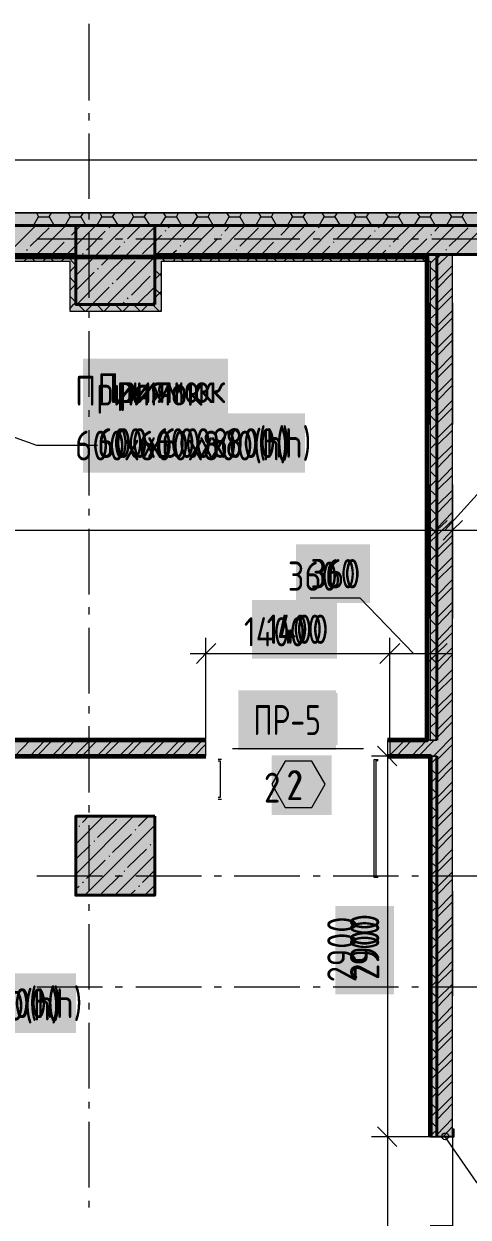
# Model space of a CAD drawing. Header units: millimetres. Extents: x -164500 to 426394, y -23753 to 102118.
# Drawn here: x -130789 to -127402, y 20125 to 29222 of the extents above; entities that cross this region are included whole.
import ezdxf

# ---------------------------------------------------------------- set-up
doc = ezdxf.new("R2010")
doc.units = ezdxf.units.MM
doc.layers.add('192 подвал стенки 0.2м гидроиз', color=6, linetype='Continuous', lineweight=60)
doc.layers.add('PDF _Геометрия', color=7, linetype='Continuous', true_color=0x1f1f1f)
doc.layers.add('PDF _Сплошная заливка', color=7, linetype='Continuous', true_color=0xffffff)
doc.layers.add('PDF _Текст', color=7, linetype='Continuous')
doc.styles.get("Standard").update_dxf_attribs({"font": 'ГОСТ тип А.ttf'})
doc.styles.add('СПДС', font='ГОСТ тип А.ttf', dxfattribs={"width": 0.9})
doc.linetypes.add('зигзаг', pattern='A,0.00254,-5.08,[131,ltypeshp.shx,S=5.08,R=0,X=-5.08,Y=0],-10.16,[131,ltypeshp.shx,S=5.08,R=180,X=5.08,Y=0],-5.08', length=20.32254)

msp = doc.modelspace()

# ---------------------------------------------------------------- hatches: boundary and pattern name
at = {"layer": 'PDF _Сплошная заливка', "linetype": 'зигзаг', "transparency": 33554559}
h = msp.add_hatch(color=256, dxfattribs=at)
h.paths.add_polyline_path([(-127520.516, 19245.897), (-127639.134, 19245.897), (-127639.134, 15776.332), (-127520.516, 15776.332)])
h.paths.add_polyline_path([(-127639.134, 20745.563), (-127520.516, 20745.563), (-127520.516, 27464.403), (-127639.134, 27464.403)])
h.paths.add_polyline_path([(-127639.134, 19927.948), (-127520.516, 19927.948), (-127520.516, 20059.275), (-127639.134, 20059.275)])
h = msp.add_hatch(color=256, dxfattribs=at)
h.paths.add_polyline_path([(-129401.453, 23638.985), (-129401.453, 23761.839), (-139145.042, 23761.839), (-139145.042, 23638.985)])
h.paths.add_polyline_path([(-127999.223, 23761.839), (-127999.223, 23638.985), (-127639.134, 23638.985), (-127639.134, 23761.839)])
h = msp.add_hatch(color=256, dxfattribs=at)
h.paths.add_polyline_path([(-127639.134, 19245.897), (-127689.97, 19245.897), (-127689.97, 15822.932), (-127639.134, 15822.932)])
h.paths.add_polyline_path([(-127647.607, 20796.399), (-127639.134, 20796.399), (-127639.134, 23638.985), (-127689.97, 23638.985), (-127689.97, 20737.09), (-127647.607, 20737.09)])
h.paths.add_polyline_path([(-127689.97, 19927.948), (-127639.134, 19927.948), (-127639.134, 20059.275), (-127689.97, 20059.275)])

# ---------------------------------------------------------------- linework, layer by layer
at = {"layer": '192 подвал стенки 0.2м гидроиз'}
for points in [[(-129401.453, 23761.839), (-138944.2, 23761.839), (-138944.2, 27445.724), (-127715.388, 27445.724), (-127715.388, 23761.839), (-128016.168, 23761.839)], [(-129731.887, 19046.789), (-139102.679, 19046.789), (-139102.679, 23638.985), (-129401.453, 23638.985)], [(-128016.168, 23638.985), (-127689.97, 23638.985), (-127689.97, 20737.09)]]:
    msp.add_lwpolyline(points, dxfattribs=at)
at = {"layer": 'PDF _Геометрия', "color": 7, "lineweight": 9}
for points in [[(-130291.085, 28637.87), (-130291.085, 29222.486)], [(-130291.085, 28485.362), (-130291.085, 28540.434)], [(-130291.085, 27888.038), (-130291.085, 28387.926)], [(-117700.672, 24299.855), (-117700.672, 24702.307), (-122085.288, 24702.307), (-122085.288, 28184.582), (-156827.54, 28184.582), (-156827.54, -37.938), (-117700.672, -37.938), (-117700.672, 360.278)], [(-156378.487, 27782.129), (-142445.154, 27782.129), (-156378.487, 27782.129), (-156378.487, 27684.693), (-142445.154, 27684.693), (-122585.176, 27684.693), (-122585.176, 24202.419), (-114027.763, 24202.419), (-114027.763, 24299.855), (-114027.763, 27684.693), (-71189.858, 27684.693), (-71189.858, 24261.728)], [(-130291.085, 27731.293), (-130291.085, 27786.365)], [(-130689.301, 27583.021), (-130189.413, 27583.021)], [(-130291.085, 27133.968), (-130291.085, 27633.857)], [(-130091.977, 27583.021), (-130036.904, 27583.021)], [(-129935.232, 27583.021), (-129435.343, 27583.021)], [(-129337.908, 27583.021), (-129282.835, 27583.021)], [(-129185.399, 27583.021), (-128685.511, 27583.021)], [(-128583.838, 27583.021), (-128528.766, 27583.021)], [(-128431.33, 27583.021), (-127931.442, 27583.021)], [(-127829.769, 27583.021), (-127778.933, 27583.021)], [(-127677.261, 27583.021), (-127177.372, 27583.021)], [(-139145.042, 23761.839), (-139098.443, 23761.839), (-139098.443, 27413.567), (-138145.265, 27413.567), (-138145.265, 26884.024), (-138145.265, 26833.188), (-137497.105, 26833.188), (-137446.269, 26833.188), (-137446.269, 27413.567), (-134345.265, 27413.567), (-134345.265, 27083.132), (-134345.265, 27032.296), (-133692.869, 27032.296), (-133642.032, 27032.296), (-133642.032, 27413.567), (-130439.357, 27413.567), (-130439.357, 27083.132), (-130439.357, 27032.296), (-129791.196, 27032.296), (-129740.36, 27032.296), (-129740.36, 27413.567), (-127689.97, 27413.567), (-127689.97, 23761.839), (-127639.134, 23761.839)], [(-127639.134, 27464.403), (-127689.97, 27464.403), (-129740.36, 27464.403), (-129791.196, 27464.403), (-129791.196, 27083.132), (-130392.757, 27083.132), (-130392.757, 27464.403), (-130439.357, 27464.403), (-133642.032, 27464.403), (-133692.869, 27464.403), (-133692.869, 27083.132), (-134294.429, 27083.132)], [(-130291.085, 26981.46), (-130291.085, 27032.296)], [(-127689.97, 26168.082), (-127689.97, 27095.841)], [(-127520.516, 27095.841), (-127520.516, 26168.082)], [(-130291.085, 26379.899), (-130291.085, 26879.788)], [(-131417.952, 26269.754), (-130693.537, 26011.338), (-130227.54, 26011.338)], [(-130291.085, 26227.391), (-130291.085, 26278.227)], [(-130291.085, 25625.83), (-130291.085, 26125.719)], [(-127689.97, 24689.598), (-127689.97, 25710.557)], [(-126893.537, 25740.212), (-127236.681, 25740.212), (-127579.825, 25363.177)], [(-127520.516, 25710.557), (-127520.516, 24689.598)], [(-130291.085, 25473.322), (-130291.085, 25524.158)], [(-127639.134, 25469.086), (-127639.134, 25363.177), (-127639.134, 25240.323)], [(-127520.516, 25469.086), (-127520.516, 25363.177), (-127520.516, 25240.323)], [(-139386.514, 25363.177), (-139145.042, 25363.177), (-127639.134, 25363.177), (-127520.516, 25363.177), (-122686.848, 25363.177)], [(-130291.085, 24871.761), (-130291.085, 25371.65)], [(-128605.02, 24846.343), (-128227.986, 24846.343), (-127817.06, 24422.709)], [(-130291.085, 24719.253), (-130291.085, 24774.325)], [(-130291.085, 24117.692), (-130291.085, 24617.581)], [(-129401.453, 23766.076), (-129401.453, 24422.709), (-129401.453, 24541.326)], [(-127999.223, 23766.076), (-127999.223, 24422.709), (-127999.223, 24541.326)], [(-127639.134, 24528.617), (-127639.134, 24422.709), (-127639.134, 24304.091)], [(-129520.07, 24422.709), (-127999.223, 24422.709), (-127520.516, 24422.709)], [(-130291.085, 23965.184), (-130291.085, 24020.256)], [(-130291.085, 23363.623), (-130291.085, 23867.748)], [(-128016.168, 23761.839), (-128016.168, 20737.09), (-128016.168, 15653.478)], [(-129198.108, 23698.294), (-128198.331, 23698.294)], [(-127685.734, 23638.985), (-128016.168, 23638.985), (-128139.022, 23638.985)], [(-127639.134, 23638.985), (-127689.97, 23638.985), (-127689.97, 20737.09), (-127639.134, 20737.09), (-127520.516, 20737.09), (-127520.516, 20059.275), (-127639.134, 20059.275), (-127689.97, 20059.275)], [(-130291.085, 23211.115), (-130291.085, 23266.187)], [(-130291.085, 22613.79), (-130291.085, 23113.679)], [(-130689.301, 22728.171), (-130189.413, 22728.171)], [(-130091.977, 22728.171), (-130036.904, 22728.171)], [(-129935.232, 22728.171), (-129435.343, 22728.171)], [(-129337.908, 22728.171), (-129282.835, 22728.171)], [(-129185.399, 22728.171), (-128685.511, 22728.171)], [(-128583.838, 22728.171), (-128528.766, 22728.171)], [(-128431.33, 22728.171), (-127931.442, 22728.171)], [(-127829.769, 22728.171), (-127778.933, 22728.171)], [(-127677.261, 22728.171), (-127177.372, 22728.171)], [(-127689.97, 21808.885), (-127689.97, 22609.554)], [(-127520.516, 22609.554), (-127520.516, 21808.885)], [(-130291.085, 22461.282), (-130291.085, 22512.118)], [(-130291.085, 21859.721), (-130291.085, 22359.61)], [(-130689.301, 21880.903), (-130189.413, 21880.903)], [(-130091.977, 21880.903), (-130036.904, 21880.903)], [(-129935.232, 21880.903), (-129435.343, 21880.903)], [(-129337.908, 21880.903), (-129282.835, 21880.903)], [(-129185.399, 21880.903), (-128685.511, 21880.903)], [(-128583.838, 21880.903), (-128528.766, 21880.903)], [(-128431.33, 21880.903), (-127931.442, 21880.903)], [(-127829.769, 21880.903), (-127778.933, 21880.903)], [(-127677.261, 21880.903), (-127177.372, 21880.903)], [(-130291.085, 21707.213), (-130291.085, 21758.049)], [(-130291.085, 21105.652), (-130291.085, 21605.54)], [(-130291.085, 20953.144), (-130291.085, 21003.98)], [(-130291.085, 20351.583), (-130291.085, 20851.471)], [(-127647.607, 20737.09), (-128016.168, 20737.09), (-128139.022, 20737.09)], [(-127689.97, 20737.09), (-127639.134, 20737.09)], [(-127579.825, 20737.09), (-127338.353, 20389.71), (-127118.064, 20389.71)], [(-130291.085, 20199.074), (-130291.085, 20249.911)]]:
    msp.add_lwpolyline(points, dxfattribs=at)
for points in [[(-122483.504, 27684.693), (-122483.504, 24202.419), (-122483.504, 27684.693), (-122483.504, 27782.129), (-142445.154, 27782.129), (-122483.504, 27782.129)], [(-128795.656, 23600.858), (-128897.328, 23427.168), (-128795.656, 23249.242), (-128592.311, 23249.242), (-128490.639, 23427.168), (-128592.311, 23600.858)]]:
    msp.add_lwpolyline(points, close=True, dxfattribs=at)
at = {"layer": 'PDF _Геометрия', "color": 251, "lineweight": 9, "true_color": 0x4a4a4a}
for points in [[(-130714.719, 27684.693), (-130676.592, 27752.475)], [(-130693.537, 27782.129), (-130676.592, 27752.475), (-130596.102, 27752.475), (-130557.974, 27684.693)], [(-130596.102, 27752.475), (-130579.156, 27782.129)], [(-130473.248, 27684.693), (-130435.12, 27752.475)], [(-130452.066, 27782.129), (-130435.12, 27752.475), (-130354.63, 27752.475), (-130316.503, 27684.693)], [(-130354.63, 27752.475), (-130333.448, 27782.129)], [(-130231.776, 27684.693), (-130193.649, 27752.475)], [(-130210.594, 27782.129), (-130193.649, 27752.475), (-130113.158, 27752.475), (-130070.795, 27684.693)], [(-130113.158, 27752.475), (-130091.977, 27782.129)], [(-129990.304, 27684.693), (-129952.177, 27752.475)], [(-129969.123, 27782.129), (-129952.177, 27752.475), (-129871.687, 27752.475), (-129829.323, 27684.693)], [(-129871.687, 27752.475), (-129850.505, 27782.129)], [(-129748.833, 27684.693), (-129706.469, 27752.475)], [(-129727.651, 27782.129), (-129706.469, 27752.475), (-129625.979, 27752.475), (-129587.852, 27684.693)], [(-129625.979, 27752.475), (-129609.034, 27782.129)], [(-129507.361, 27684.693), (-129464.998, 27752.475)], [(-129486.18, 27782.129), (-129464.998, 27752.475), (-129384.507, 27752.475), (-129346.38, 27684.693)], [(-129384.507, 27752.475), (-129367.562, 27782.129)], [(-129261.653, 27684.693), (-129223.526, 27752.475)], [(-129244.708, 27782.129), (-129223.526, 27752.475), (-129143.036, 27752.475), (-129104.909, 27684.693)], [(-129143.036, 27752.475), (-129126.09, 27782.129)], [(-129020.182, 27684.693), (-128982.055, 27752.475)], [(-128999, 27782.129), (-128982.055, 27752.475), (-128901.564, 27752.475), (-128863.437, 27684.693)], [(-128901.564, 27752.475), (-128884.619, 27782.129)], [(-128778.71, 27684.693), (-128740.583, 27752.475)], [(-128757.529, 27782.129), (-128740.583, 27752.475), (-128660.093, 27752.475), (-128621.966, 27684.693)], [(-128660.093, 27752.475), (-128638.911, 27782.129)], [(-128537.239, 27684.693), (-128499.112, 27752.475)], [(-128516.057, 27782.129), (-128499.112, 27752.475), (-128418.621, 27752.475), (-128376.258, 27684.693)], [(-128418.621, 27752.475), (-128397.439, 27782.129)], [(-128295.767, 27684.693), (-128257.64, 27752.475)], [(-128274.585, 27782.129), (-128257.64, 27752.475), (-128172.913, 27752.475)], [(-128134.786, 27684.693), (-128177.149, 27752.475), (-128155.968, 27782.129)], [(-128054.296, 27684.693), (-128011.932, 27752.475)], [(-128033.114, 27782.129), (-128011.932, 27752.475), (-127931.442, 27752.475), (-127893.314, 27684.693)], [(-127931.442, 27752.475), (-127914.496, 27782.129)], [(-127812.824, 27684.693), (-127770.461, 27752.475)], [(-127791.642, 27782.129), (-127770.461, 27752.475), (-127689.97, 27752.475), (-127651.843, 27684.693)], [(-127689.97, 27752.475), (-127673.025, 27782.129)], [(-127567.116, 27684.693), (-127528.989, 27752.475)], [(-127545.934, 27782.129), (-127528.989, 27752.475), (-127448.498, 27752.475), (-127410.371, 27684.693)], [(-127448.498, 27752.475), (-127431.553, 27782.129)], [(-130799.446, 27680.457), (-130718.955, 27680.457)], [(-130553.738, 27680.457), (-130473.248, 27680.457)], [(-130312.267, 27680.457), (-130231.776, 27680.457)], [(-130070.795, 27680.457), (-129990.304, 27680.457)], [(-129829.323, 27680.457), (-129748.833, 27680.457)], [(-129587.852, 27680.457), (-129507.361, 27680.457)], [(-129346.38, 27680.457), (-129265.89, 27680.457)], [(-129104.909, 27680.457), (-129024.418, 27680.457)], [(-128859.201, 27680.457), (-128778.71, 27680.457)], [(-128617.729, 27680.457), (-128537.239, 27680.457)], [(-128376.258, 27680.457), (-128295.767, 27680.457)], [(-128134.786, 27680.457), (-128054.296, 27680.457)], [(-127893.314, 27680.457), (-127812.824, 27680.457)], [(-127651.843, 27680.457), (-127571.352, 27680.457)], [(-127410.371, 27680.457), (-127325.644, 27680.457)], [(-130786.737, 27413.567), (-130735.901, 27464.403)], [(-130706.246, 27413.567), (-130757.083, 27464.403)], [(-130642.701, 27413.567), (-130591.865, 27464.403)], [(-130562.211, 27413.567), (-130613.047, 27464.403)], [(-130502.902, 27413.567), (-130452.066, 27464.403)], [(-130392.757, 27379.676), (-130439.357, 27430.513), (-130473.248, 27464.403)], [(-130439.357, 27333.077), (-130392.757, 27383.913)], [(-129791.196, 27417.804), (-129744.597, 27464.403)], [(-129714.942, 27413.567), (-129740.36, 27438.985), (-129765.778, 27464.403)], [(-129651.397, 27413.567), (-129604.797, 27464.403)], [(-129570.906, 27413.567), (-129621.743, 27464.403)], [(-129511.598, 27413.567), (-129460.762, 27464.403)], [(-129431.107, 27413.567), (-129481.943, 27464.403)], [(-129371.798, 27413.567), (-129320.962, 27464.403)], [(-129291.308, 27413.567), (-129337.908, 27464.403)], [(-129227.763, 27413.567), (-129176.926, 27464.403)], [(-129147.272, 27413.567), (-129198.108, 27464.403)], [(-129087.963, 27413.567), (-129037.127, 27464.403)], [(-129007.473, 27413.567), (-129058.309, 27464.403)], [(-128943.928, 27413.567), (-128897.328, 27464.403)], [(-128863.437, 27413.567), (-128914.273, 27464.403)], [(-128804.128, 27413.567), (-128753.292, 27464.403)], [(-128723.638, 27413.567), (-128774.474, 27464.403)], [(-128664.329, 27413.567), (-128613.493, 27464.403)], [(-128583.838, 27413.567), (-128630.438, 27464.403)], [(-128520.293, 27413.567), (-128469.457, 27464.403)], [(-128439.803, 27413.567), (-128490.639, 27464.403)], [(-128380.494, 27413.567), (-128329.658, 27464.403)], [(-128300.003, 27413.567), (-128350.84, 27464.403)], [(-128236.458, 27413.567), (-128189.858, 27464.403)], [(-128155.968, 27413.567), (-128206.804, 27464.403)], [(-128096.659, 27413.567), (-128045.823, 27464.403)], [(-128016.168, 27413.567), (-128067.005, 27464.403)], [(-127956.86, 27413.567), (-127906.023, 27464.403)], [(-127876.369, 27413.567), (-127922.969, 27464.403)], [(-127812.824, 27413.567), (-127761.988, 27464.403)], [(-127732.333, 27413.567), (-127783.17, 27464.403)], [(-127689.97, 27396.622), (-127639.134, 27447.458)], [(-127639.134, 27460.167), (-127643.37, 27464.403)], [(-129740.36, 27299.186), (-129791.196, 27345.786)], [(-129791.196, 27273.768), (-129740.36, 27324.604)], [(-127639.134, 27320.368), (-127689.97, 27366.967)], [(-127689.97, 27252.586), (-127639.134, 27303.422)], [(-130439.357, 27189.041), (-130392.757, 27239.877), (-130439.357, 27290.713)], [(-129740.36, 27155.15), (-129791.196, 27205.986)], [(-127639.134, 27176.332), (-127689.97, 27227.168)], [(-130439.357, 27049.242), (-130409.702, 27083.132), (-130392.757, 27100.078), (-130439.357, 27146.678)], [(-129791.196, 27133.968), (-129740.36, 27184.805)], [(-127689.97, 27112.787), (-127639.134, 27163.623)], [(-130324.976, 27032.296), (-130375.812, 27083.132)], [(-130316.503, 27032.296), (-130265.667, 27083.132)], [(-130185.176, 27032.296), (-130231.776, 27083.132)], [(-130176.704, 27032.296), (-130125.867, 27083.132)], [(-130041.141, 27032.296), (-130091.977, 27083.132)], [(-130032.668, 27032.296), (-129981.832, 27083.132)], [(-129901.341, 27032.296), (-129952.177, 27083.132)], [(-129892.869, 27032.296), (-129842.032, 27083.132)], [(-129757.306, 27032.296), (-129791.196, 27066.187), (-129808.142, 27083.132)], [(-129748.833, 27032.296), (-129740.36, 27040.769)], [(-127639.134, 27036.533), (-127689.97, 27087.369)], [(-127689.97, 26972.987), (-127639.134, 27019.587)], [(-127639.134, 26892.497), (-127689.97, 26943.333)], [(-127689.97, 26828.952), (-127639.134, 26879.788)], [(-127639.134, 26752.698), (-127689.97, 26803.534)], [(-127689.97, 26689.152), (-127639.134, 26739.989)], [(-127639.134, 26612.898), (-127689.97, 26659.498)], [(-127689.97, 26545.117), (-127639.134, 26595.953)], [(-127639.134, 26468.863), (-127689.97, 26519.699)], [(-127689.97, 26405.317), (-127639.134, 26456.154)], [(-127639.134, 26329.063), (-127689.97, 26379.899)], [(-127689.97, 26265.518), (-127639.134, 26312.118)], [(-127639.134, 26185.028), (-127689.97, 26235.864)], [(-127689.97, 26121.482), (-127639.134, 26172.319)], [(-127639.134, 26045.228), (-127689.97, 26096.064)], [(-127689.97, 25981.683), (-127639.134, 26032.519)], [(-127639.134, 25901.193), (-127689.97, 25952.029)], [(-127689.97, 25837.647), (-127639.134, 25888.484)], [(-127639.134, 25761.393), (-127689.97, 25812.229)], [(-127689.97, 25697.848), (-127639.134, 25748.684)], [(-127639.134, 25621.594), (-127689.97, 25668.194)], [(-127689.97, 25553.812), (-127639.134, 25604.649)], [(-127639.134, 25477.558), (-127689.97, 25528.394)], [(-127689.97, 25414.013), (-127639.134, 25464.849)], [(-127639.134, 25337.759), (-127689.97, 25388.595)], [(-127689.97, 25274.214), (-127639.134, 25320.814)], [(-127639.134, 25193.723), (-127689.97, 25244.559)], [(-127689.97, 25130.178), (-127639.134, 25181.014)], [(-127639.134, 25053.924), (-127689.97, 25104.76)], [(-127689.97, 24990.379), (-127639.134, 25041.215)], [(-127639.134, 24914.125), (-127689.97, 24960.724)], [(-127689.97, 24846.343), (-127639.134, 24897.179)], [(-127639.134, 24770.089), (-127689.97, 24820.925)], [(-127689.97, 24706.544), (-127639.134, 24757.38)], [(-127639.134, 24630.29), (-127689.97, 24681.126)], [(-127689.97, 24566.744), (-127639.134, 24613.344)], [(-127639.134, 24486.254), (-127689.97, 24537.09)], [(-127689.97, 24422.709), (-127639.134, 24473.545)], [(-127639.134, 24346.455), (-127689.97, 24397.291)], [(-127689.97, 24282.909), (-127639.134, 24333.746)], [(-127639.134, 24206.655), (-127689.97, 24253.255)], [(-127689.97, 24138.874), (-127639.134, 24189.71)], [(-127639.134, 24062.62), (-127689.97, 24113.456)], [(-127689.97, 23999.074), (-127639.134, 24049.911)], [(-127639.134, 23922.82), (-127689.97, 23973.656)], [(-127689.97, 23859.275), (-127639.134, 23905.875)], [(-127639.134, 23778.785), (-127689.97, 23829.621)], [(-127643.37, 23761.839), (-127639.134, 23766.076)], [(-127689.97, 23575.44), (-127639.134, 23626.276)], [(-127639.134, 23638.985), (-127639.134, 23638.985)], [(-127639.134, 23499.186), (-127689.97, 23545.786)], [(-127689.97, 23431.404), (-127639.134, 23482.241)], [(-127639.134, 23355.15), (-127689.97, 23405.986)], [(-127689.97, 23291.605), (-127639.134, 23342.441)], [(-127639.134, 23215.351), (-127689.97, 23266.187)], [(-127689.97, 23151.806), (-127639.134, 23198.406)], [(-127639.134, 23071.315), (-127689.97, 23122.151)], [(-127689.97, 23007.77), (-127639.134, 23058.606)], [(-127639.134, 22931.516), (-127689.97, 22982.352)], [(-127689.97, 22867.971), (-127639.134, 22918.807)], [(-127639.134, 22791.717), (-127689.97, 22838.316)], [(-127689.97, 22723.935), (-127639.134, 22774.771)], [(-127639.134, 22647.681), (-127689.97, 22698.517)], [(-127689.97, 22584.136), (-127639.134, 22634.972)], [(-127639.134, 22507.882), (-127689.97, 22558.718)], [(-127689.97, 22444.336), (-127639.134, 22490.936)], [(-127639.134, 22363.846), (-127689.97, 22414.682)], [(-127689.97, 22300.301), (-127639.134, 22351.137)], [(-127639.134, 22224.047), (-127689.97, 22274.883)], [(-127689.97, 22160.501), (-127639.134, 22211.338)], [(-127639.134, 22084.247), (-127689.97, 22130.847)], [(-127689.97, 22016.466), (-127639.134, 22067.302)], [(-127639.134, 21940.212), (-127689.97, 21991.048)], [(-127689.97, 21876.666), (-127639.134, 21927.503)], [(-127639.134, 21800.412), (-127689.97, 21851.248)], [(-127689.97, 21736.867), (-127639.134, 21783.467)], [(-127639.134, 21656.377), (-127689.97, 21707.213)], [(-127689.97, 21592.831), (-127639.134, 21643.667)], [(-127639.134, 21516.577), (-127689.97, 21567.413)], [(-127689.97, 21453.032), (-127639.134, 21503.868)], [(-127639.134, 21372.542), (-127689.97, 21423.378)], [(-127689.97, 21308.996), (-127639.134, 21359.832)], [(-127639.134, 21232.742), (-127689.97, 21283.578)], [(-127689.97, 21169.197), (-127639.134, 21220.033)], [(-127639.134, 21092.943), (-127689.97, 21139.543)], [(-127689.97, 21025.161), (-127639.134, 21075.997)], [(-127639.134, 20948.907), (-127689.97, 20999.743)], [(-127689.97, 20885.362), (-127639.134, 20936.198)], [(-127639.134, 20809.108), (-127689.97, 20859.944)], [(-127689.97, 20745.563), (-127647.607, 20783.69)]]:
    msp.add_lwpolyline(points, dxfattribs=at)
at = {"layer": 'PDF _Геометрия', "color": 7, "lineweight": 40}
for points in [[(-133692.869, 27464.403), (-130392.757, 27464.403), (-130392.757, 27684.693), (-133692.869, 27684.693)], [(-129791.196, 27083.132), (-129791.196, 27684.693), (-130392.757, 27684.693), (-130392.757, 27083.132)], [(-129791.196, 27464.403), (-126186.068, 27464.403), (-126186.068, 27684.693), (-129791.196, 27684.693)], [(-129791.196, 23181.46), (-130392.757, 23181.46), (-130392.757, 22579.899), (-129791.196, 22579.899)]]:
    msp.add_lwpolyline(points, close=True, dxfattribs=at)
at = {"layer": 'PDF _Геометрия', "lineweight": 9}
for points in [[(-130918.064, 27464.403), (-130697.774, 27684.693)], [(-130740.137, 27527.948), (-130596.102, 27667.748)], [(-130689.301, 27464.403), (-130469.011, 27684.693)], [(-130460.539, 27464.403), (-130392.757, 27532.185), (-130240.249, 27684.693)], [(-130426.648, 27612.675), (-130392.757, 27646.566), (-130354.63, 27684.693)], [(-130392.757, 27303.422), (-130011.486, 27684.693)], [(-130384.284, 27083.132), (-129791.196, 27676.22), (-129782.724, 27684.693)], [(-130138.576, 27667.748), (-130134.34, 27676.22)], [(-129998.777, 27583.021), (-129897.105, 27684.693)], [(-129778.487, 27464.403), (-129558.197, 27684.693)], [(-129685.288, 27667.748), (-129672.579, 27684.693)], [(-129570.906, 27557.603), (-129443.816, 27684.693)], [(-129549.725, 27464.403), (-129329.435, 27684.693)], [(-129320.962, 27464.403), (-129100.672, 27684.693)], [(-129257.417, 27642.33), (-129215.054, 27684.693)], [(-129143.036, 27527.948), (-128999, 27667.748)], [(-129092.2, 27464.403), (-128871.91, 27684.693)], [(-128863.437, 27464.403), (-128643.147, 27684.693)], [(-128829.546, 27612.675), (-128757.529, 27684.693)], [(-128634.675, 27464.403), (-128414.385, 27684.693)], [(-128541.475, 27667.748), (-128537.239, 27676.22)], [(-128405.912, 27464.403), (-128185.622, 27684.693)], [(-128401.676, 27583.021), (-128300.003, 27684.693)], [(-128177.149, 27464.403), (-127956.86, 27684.693)], [(-128083.95, 27667.748), (-128071.241, 27684.693)], [(-127973.805, 27557.603), (-127842.478, 27684.693)], [(-127948.387, 27464.403), (-127732.333, 27684.693)], [(-127723.861, 27464.403), (-127503.571, 27684.693)], [(-127656.079, 27642.33), (-127617.952, 27684.693)], [(-127545.934, 27527.948), (-127401.899, 27667.748)], [(-127495.098, 27464.403), (-127274.808, 27684.693)], [(-130452.066, 27583.021), (-130447.83, 27587.257)], [(-130312.267, 27498.294), (-130168.231, 27642.33)], [(-129884.396, 27468.64), (-129791.196, 27561.839), (-129740.36, 27612.675)], [(-129710.706, 27642.33), (-129706.469, 27646.566)], [(-129435.343, 27464.403), (-129312.489, 27583.021)], [(-129282.835, 27612.675), (-129278.599, 27616.912)], [(-128854.964, 27583.021), (-128850.728, 27587.257)], [(-128715.165, 27498.294), (-128571.129, 27642.33)], [(-128287.294, 27468.64), (-128143.259, 27612.675)], [(-128113.604, 27642.33), (-128109.368, 27646.566)], [(-127838.242, 27464.403), (-127715.388, 27583.021)], [(-127685.734, 27612.675), (-127681.497, 27616.912)], [(-130769.792, 27498.294), (-130761.319, 27502.53)], [(-130574.92, 27464.403), (-130481.72, 27557.603)], [(-130197.885, 27383.913), (-130053.85, 27527.948)], [(-130024.195, 27557.603), (-130019.959, 27561.839)], [(-129664.106, 27464.403), (-129625.979, 27498.294)], [(-129596.324, 27527.948), (-129592.088, 27532.185)], [(-129168.454, 27498.294), (-129164.217, 27502.53)], [(-128977.818, 27464.403), (-128884.619, 27557.603)], [(-128520.293, 27464.403), (-128456.748, 27527.948)], [(-128427.094, 27557.603), (-128422.857, 27561.839)], [(-128062.768, 27464.403), (-128028.877, 27498.294)], [(-127999.223, 27527.948), (-127994.987, 27532.185)], [(-127571.352, 27498.294), (-127567.116, 27502.53)], [(-130392.757, 27417.804), (-130367.339, 27443.222)], [(-130341.921, 27468.64), (-130333.448, 27472.876)], [(-130155.522, 27083.132), (-129791.196, 27447.458)], [(-130083.504, 27269.531), (-129939.468, 27413.567)], [(-129914.05, 27443.222), (-129905.578, 27447.458)], [(-129206.581, 27464.403), (-129198.108, 27468.64)], [(-128740.583, 27468.64), (-128736.347, 27472.876)], [(-127609.479, 27464.403), (-127601.007, 27468.64)], [(-130392.757, 27189.041), (-130252.958, 27328.84)], [(-130227.54, 27354.258), (-130219.067, 27358.495)], [(-129969.123, 27155.15), (-129825.087, 27299.186)], [(-129799.669, 27328.84), (-129791.196, 27333.077)], [(-130269.903, 27083.132), (-130138.576, 27214.459)], [(-130113.158, 27239.877), (-130108.922, 27248.35)], [(-129926.759, 27083.132), (-129791.196, 27218.695)], [(-129998.777, 27125.496), (-129994.541, 27133.968)], [(-130041.141, 27083.132), (-130024.195, 27100.078)], [(-129812.378, 27083.132), (-129791.196, 27108.55)], [(-130392.757, 22969.643), (-130180.94, 23181.46)], [(-130392.757, 22740.88), (-129952.177, 23181.46)], [(-130367.339, 23105.206), (-130363.103, 23109.442)], [(-130341.921, 23134.86), (-130295.321, 23181.46)], [(-130324.976, 22579.899), (-129791.196, 23113.679)], [(-130227.54, 23020.479), (-130083.504, 23160.278)], [(-129914.05, 23105.206), (-129837.796, 23181.46)], [(-130113.158, 22906.098), (-129969.123, 23045.897)], [(-129939.468, 23075.552), (-129935.232, 23079.788)], [(-130392.757, 22855.262), (-130282.612, 22961.17)], [(-130252.958, 22990.825), (-130248.721, 22995.061)], [(-129998.777, 22791.717), (-129854.741, 22931.516)], [(-129825.087, 22961.17), (-129820.851, 22965.407)], [(-129799.669, 22990.825), (-129791.196, 22999.297)], [(-130312.267, 22706.99), (-130168.231, 22846.789)], [(-130138.576, 22876.443), (-130134.34, 22880.68)], [(-130096.213, 22579.899), (-129791.196, 22884.916)], [(-130024.195, 22762.062), (-130019.959, 22766.298)], [(-129884.396, 22677.335), (-129791.196, 22770.535)], [(-130341.921, 22677.335), (-130333.448, 22681.572)], [(-130197.885, 22592.608), (-130053.85, 22732.408)], [(-129914.05, 22647.681), (-129905.578, 22651.917)], [(-129867.45, 22579.899), (-129791.196, 22656.154)], [(-130392.757, 22626.499), (-130367.339, 22647.681)], [(-129981.832, 22579.899), (-129939.468, 22618.026)]]:
    msp.add_lwpolyline(points, dxfattribs=at)
at = {"layer": 'PDF _Геометрия', "color": 16, "lineweight": 9, "true_color": 0x800000}
msp.add_lwpolyline([(-139145.042, 23638.985), (-129401.453, 23638.985), (-129401.453, 23761.839), (-139145.042, 23761.839), (-139145.042, 27464.403), (-139267.896, 27464.403), (-139267.896, 18906.99), (-139145.042, 18906.99), (-138094.429, 18906.99), (-138094.429, 19025.607), (-139145.042, 19025.607), (-139145.042, 19076.443)], close=True, dxfattribs=at)
for points in [[(-127520.516, 20741.326), (-127520.516, 27464.403), (-127639.134, 27464.403), (-127639.134, 23761.839), (-127999.223, 23761.839), (-127999.223, 23638.985), (-127639.134, 23638.985), (-127639.134, 20741.326)], [(-127639.134, 20737.09), (-127520.516, 20737.09)]]:
    msp.add_lwpolyline(points, dxfattribs=at)
at = {"layer": 'PDF _Геометрия', "color": 15, "lineweight": 9, "true_color": 0xa54a4a}
for points in [[(-127639.134, 27430.513), (-127609.479, 27464.403)], [(-127639.134, 27375.44), (-127550.171, 27464.403)], [(-127639.134, 27261.059), (-127520.516, 27379.676)], [(-127639.134, 27201.75), (-127520.516, 27324.604)], [(-127639.134, 27091.605), (-127520.516, 27210.223)], [(-127639.134, 27032.296), (-127520.516, 27150.914)], [(-127639.134, 26917.915), (-127520.516, 27036.533)], [(-127639.134, 26862.843), (-127520.516, 26981.46)], [(-127639.134, 26748.461), (-127520.516, 26867.079)], [(-127639.134, 26689.152), (-127520.516, 26812.006)], [(-127639.134, 26574.771), (-127520.516, 26697.625)], [(-127639.134, 26519.699), (-127520.516, 26638.316)], [(-127639.134, 26405.317), (-127520.516, 26523.935)], [(-127639.134, 26346.009), (-127520.516, 26468.863)], [(-127639.134, 26231.627), (-127520.516, 26354.481)], [(-127639.134, 26176.555), (-127520.516, 26295.173)], [(-127639.134, 26062.174), (-127520.516, 26180.791)], [(-127639.134, 26007.101), (-127520.516, 26125.719)], [(-127639.134, 25892.72), (-127520.516, 26011.338)], [(-127639.134, 25833.411), (-127520.516, 25956.265)], [(-127639.134, 25719.03), (-127520.516, 25841.884)], [(-127639.134, 25663.957), (-127520.516, 25782.575)], [(-127639.134, 25549.576), (-127520.516, 25668.194)], [(-127639.134, 25490.267), (-127520.516, 25613.121)], [(-127639.134, 25375.886), (-127520.516, 25498.74)], [(-127639.134, 25320.814), (-127520.516, 25439.431)], [(-127639.134, 25206.432), (-127520.516, 25325.05)], [(-127639.134, 25151.36), (-127520.516, 25269.977)], [(-127639.134, 25036.979), (-127520.516, 25155.596)], [(-127639.134, 24977.67), (-127520.516, 25096.287)], [(-127639.134, 24863.288), (-127520.516, 24986.142)], [(-127639.134, 24808.216), (-127520.516, 24926.834)], [(-127639.134, 24693.835), (-127520.516, 24812.452)], [(-127639.134, 24634.526), (-127520.516, 24757.38)], [(-127639.134, 24520.145), (-127520.516, 24642.999)], [(-127639.134, 24465.072), (-127520.516, 24583.69)], [(-127639.134, 24350.691), (-127520.516, 24469.309)], [(-127639.134, 24291.382), (-127520.516, 24414.236)], [(-127639.134, 24181.237), (-127520.516, 24299.855)], [(-127639.134, 24121.928), (-127520.516, 24240.546)], [(-127639.134, 24007.547), (-127520.516, 24126.165)], [(-127639.134, 23952.475), (-127520.516, 24071.092)], [(-127639.134, 23838.093), (-127520.516, 23956.711)], [(-127639.134, 23778.785), (-127520.516, 23901.639)], [(-130858.755, 23638.985), (-130740.137, 23761.839)], [(-130744.374, 23638.985), (-130625.756, 23761.839)], [(-130689.301, 23638.985), (-130570.683, 23761.839)], [(-130574.92, 23638.985), (-130456.302, 23761.839)], [(-130515.611, 23638.985), (-130396.993, 23761.839)], [(-130405.466, 23638.985), (-130282.612, 23761.839)], [(-130346.157, 23638.985), (-130227.54, 23761.839)], [(-130231.776, 23638.985), (-130113.158, 23761.839)], [(-130176.704, 23638.985), (-130053.85, 23761.839)], [(-130062.322, 23638.985), (-129939.468, 23761.839)], [(-130003.013, 23638.985), (-129884.396, 23761.839)], [(-129888.632, 23638.985), (-129770.015, 23761.839)], [(-129833.56, 23638.985), (-129710.706, 23761.839)], [(-129719.178, 23638.985), (-129600.561, 23761.839)], [(-129659.87, 23638.985), (-129541.252, 23761.839)], [(-129545.488, 23638.985), (-129426.871, 23761.839)], [(-127999.223, 23647.458), (-127884.842, 23761.839)], [(-127948.387, 23638.985), (-127829.769, 23761.839)], [(-127834.006, 23638.985), (-127715.388, 23761.839)], [(-127778.933, 23638.985), (-127660.316, 23761.839)], [(-127664.552, 23638.985), (-127639.134, 23664.403), (-127520.516, 23787.257)], [(-129490.416, 23638.985), (-129401.453, 23732.185)], [(-127639.134, 23609.331), (-127520.516, 23727.948)], [(-127639.134, 23494.95), (-127520.516, 23613.567)], [(-127639.134, 23435.641), (-127520.516, 23558.495)], [(-127639.134, 23321.259), (-127520.516, 23444.113)], [(-127639.134, 23266.187), (-127520.516, 23384.805)], [(-127639.134, 23151.806), (-127520.516, 23270.423)], [(-127639.134, 23096.733), (-127520.516, 23215.351)], [(-127639.134, 22982.352), (-127520.516, 23100.97)], [(-127639.134, 22923.043), (-127520.516, 23045.897)], [(-127639.134, 22808.662), (-127520.516, 22931.516)], [(-127639.134, 22753.589), (-127520.516, 22872.207)], [(-127639.134, 22639.208), (-127520.516, 22757.826)], [(-127639.134, 22579.899), (-127520.516, 22702.753)], [(-127639.134, 22465.518), (-127520.516, 22588.372)], [(-127639.134, 22410.446), (-127520.516, 22529.063)], [(-127639.134, 22296.064), (-127520.516, 22414.682)], [(-127639.134, 22240.992), (-127520.516, 22359.61)], [(-127639.134, 22126.611), (-127520.516, 22245.228)], [(-127639.134, 22067.302), (-127520.516, 22185.919)], [(-127639.134, 21952.921), (-127520.516, 22075.775)], [(-127639.134, 21897.848), (-127520.516, 22016.466)], [(-127639.134, 21783.467), (-127520.516, 21902.084)], [(-127639.134, 21724.158), (-127520.516, 21847.012)], [(-127639.134, 21609.777), (-127520.516, 21732.631)], [(-127639.134, 21554.704), (-127520.516, 21673.322)], [(-127639.134, 21440.323), (-127520.516, 21558.941)], [(-127639.134, 21385.251), (-127520.516, 21503.868)], [(-127639.134, 21270.869), (-127520.516, 21389.487)], [(-127639.134, 21211.56), (-127520.516, 21330.178)], [(-127639.134, 21097.179), (-127520.516, 21215.797)], [(-127639.134, 21042.107), (-127520.516, 21160.724)], [(-127639.134, 20927.725), (-127520.516, 21046.343)], [(-127639.134, 20868.417), (-127520.516, 20991.271)], [(-127639.134, 20754.035), (-127520.516, 20876.889)], [(-127592.534, 20741.326), (-127520.516, 20817.581)]]:
    msp.add_lwpolyline(points, dxfattribs=at)
at = {"layer": 'PDF _Геометрия', "color": 7, "lineweight": 40}
for points in [[(-127639.134, 23761.839), (-127639.134, 27464.403)], [(-127639.134, 20741.326), (-127639.134, 23638.985)]]:
    msp.add_lwpolyline(points, dxfattribs=at)
at = {"layer": 'PDF _Геометрия', "color": 7, "lineweight": 18}
for points in [[(-127562.88, 25435.195), (-127639.134, 25363.177), (-127715.388, 25286.923)], [(-127444.262, 25435.195), (-127520.516, 25363.177), (-127592.534, 25286.923)], [(-129325.199, 24498.963), (-129401.453, 24422.709), (-129473.471, 24346.455)], [(-127922.969, 24498.963), (-127999.223, 24422.709), (-128075.477, 24346.455)], [(-127562.88, 24498.963), (-127639.134, 24422.709), (-127715.388, 24346.455)], [(-127944.151, 23566.967), (-128016.168, 23638.985), (-128092.423, 23715.239)], [(-127944.151, 20665.072), (-128016.168, 20737.09), (-128092.423, 20813.344)]]:
    msp.add_lwpolyline(points, dxfattribs=at)
at = {"layer": 'PDF _Геометрия', "color": 7, "lineweight": 9, "true_color": 0xffffff}
for points in [[(-129282.835, 23613.567), (-129308.253, 23613.567)], [(-129308.253, 23605.094), (-129291.308, 23605.094), (-129291.308, 23325.496), (-129308.253, 23325.496)], [(-128088.186, 22715.462), (-128117.841, 22715.462), (-128117.841, 23613.567), (-128088.186, 23613.567)], [(-128088.186, 23605.094), (-128105.132, 23605.094), (-128105.132, 22723.935), (-128088.186, 22723.935)], [(-129308.253, 23312.787), (-129282.835, 23312.787)]]:
    msp.add_lwpolyline(points, dxfattribs=at)
at = {"layer": 'PDF _Геометрия', "color": 7, "lineweight": 20}
msp.add_lwpolyline([(-127639.134, 20741.326), (-127639.134, 20796.399), (-127647.607, 20796.399), (-127647.607, 20737.09), (-127507.807, 20737.09), (-127507.807, 20796.399), (-127516.28, 20796.399), (-127516.28, 20741.326)], close=True, dxfattribs=at)
at = {"layer": 'PDF _Геометрия', "color": 7, "linetype": 'зигзаг', "lineweight": 9}
for points in [[(-127601.007, 20741.326), (-127601.007, 20758.272), (-127592.534, 20766.744), (-127575.589, 20766.744)], [(-127601.007, 20741.326), (-127601.007, 20758.272), (-127592.534, 20766.744), (-127575.589, 20766.744)], [(-127575.589, 20766.744), (-127562.88, 20766.744), (-127550.171, 20758.272), (-127550.171, 20741.326)], [(-127575.589, 20766.744), (-127562.88, 20766.744), (-127550.171, 20758.272), (-127550.171, 20741.326)], [(-127575.589, 20715.908), (-127592.534, 20715.908), (-127601.007, 20728.617), (-127601.007, 20741.326)], [(-127575.589, 20715.908), (-127592.534, 20715.908), (-127601.007, 20728.617), (-127601.007, 20741.326)], [(-127550.171, 20741.326), (-127550.171, 20728.617), (-127562.88, 20715.908), (-127575.589, 20715.908)], [(-127550.171, 20741.326), (-127550.171, 20728.617), (-127562.88, 20715.908), (-127575.589, 20715.908)]]:
    msp.add_open_spline(points, degree=3, dxfattribs=at)
at = {"layer": 'PDF _Сплошная заливка', "linetype": 'зигзаг', "lineweight": 5, "transparency": 33554559}
for points in [[(-142445.154, 27782.129), (-142445.154, 27684.693), (-122483.504, 27782.129), (-122483.504, 27684.693)], [(-133692.869, 27684.693), (-133692.869, 27464.403), (-130392.757, 27684.693), (-130392.757, 27464.403)], [(-130392.757, 27684.693), (-130392.757, 27083.132), (-129791.196, 27684.693), (-129791.196, 27083.132)], [(-129791.196, 27684.693), (-129791.196, 27464.403), (-126186.068, 27684.693), (-126186.068, 27464.403)], [(-133642.032, 27464.403), (-133642.032, 27413.567), (-130439.357, 27464.403), (-130439.357, 27413.567)], [(-130439.357, 27464.403), (-130439.357, 27083.132), (-130392.757, 27464.403), (-130392.757, 27083.132)], [(-129791.196, 27464.403), (-129791.196, 27032.296), (-129740.36, 27464.403), (-129740.36, 27032.296)], [(-129740.36, 27464.403), (-129740.36, 27413.567), (-127689.97, 27464.403), (-127689.97, 27413.567)], [(-127689.97, 27464.403), (-127689.97, 23761.839), (-127639.134, 27464.403), (-127639.134, 23761.839)], [(-130439.357, 27083.132), (-130439.357, 27032.296), (-129791.196, 27083.132), (-129791.196, 27032.296)], [(-130392.757, 23181.46), (-130392.757, 22579.899), (-129791.196, 23181.46), (-129791.196, 22579.899)]]:
    msp.add_solid(points, dxfattribs=at)
at = {"layer": 'PDF _Сплошная заливка', "linetype": 'зигзаг', "lineweight": 9, "transparency": 33554559}
for points in [[(-129041.364, 24121.928), (-129041.364, 23723.712), (-128681.274, 24121.928), (-128681.274, 23723.712)], [(-128693.983, 24121.928), (-128693.983, 23723.712), (-128549.948, 24121.928), (-128549.948, 23723.712)], [(-128549.948, 24121.928), (-128549.948, 23723.712), (-128397.439, 24121.928), (-128397.439, 23723.712)]]:
    msp.add_solid(points, dxfattribs=at)

# ---------------------------------------------------------------- texts
at = {"linetype": 'зигзаг', "attachment_point": 4, "style": 'СПДС', "bg_fill": 1, "box_fill_scale": 1.5, "bg_fill_color": 7, "bg_fill_true_color": 16777215, "bg_fill_transparency": 0}
for s, insert, char_height in [('Приямок', (-130225.583, 26413.643), 226.8403), ('600х600х800(h)', (-130225.583, 26015.411), 226.84032), ('360', (-128602.999, 25030.753), 222.8704), ('1400', (-128937.683, 24607.103), 222.8704), ('ПР-5', (-129039.36, 23914.617), 227.9894), ('2', (-128785.166, 23418.945), 227.989), ('600х600х800(h)', (-131971.026, 21745.005), 226.84032)]:
    msp.add_mtext(s, dxfattribs=dict(at, insert=insert, char_height=char_height))
at = {"linetype": 'зигзаг', "insert": (-128190.634, 21935.285), "char_height": 222.8704, "attachment_point": 4, "rotation": 90, "style": 'СПДС', "bg_fill": 1, "box_fill_scale": 1.5, "bg_fill_color": 7, "bg_fill_true_color": 16777215, "bg_fill_transparency": 0}
msp.add_mtext('2900', dxfattribs=at)
at = {"layer": 'PDF _Текст', "linetype": 'зигзаг', "attachment_point": 4}
for s, insert, char_height in [('Приямок', (-130399.025, 26394.491), 226.8403), ('Приямок', (-130225.583, 26413.643), 226.8403), ('600х600х800(h)', (-130399.025, 25996.258), 226.84032), ('600х600х800(h)', (-130225.583, 26015.411), 226.84032), ('360', (-128776.441, 25011.601), 222.8704), ('360', (-128602.999, 25030.753), 222.8704), ('1400', (-129111.125, 24587.951), 222.8704), ('1400', (-128937.683, 24607.103), 222.8704), ('2', (-128958.608, 23399.793), 227.989), ('2', (-128785.166, 23418.945), 227.989), ('600х600х800(h)', (-132144.467, 21725.853), 226.84032), ('600х600х800(h)', (-131971.026, 21745.005), 226.84032)]:
    msp.add_mtext(s, dxfattribs=dict(at, insert=insert, char_height=char_height))
at = {"layer": 'PDF _Текст', "linetype": 'зигзаг', "char_height": 222.8704, "attachment_point": 4, "rotation": 90}
for insert in [(-128364.076, 21916.132), (-128190.634, 21935.285)]:
    msp.add_mtext('2900', dxfattribs=dict(at, insert=insert))

doc.saveas('drawing.dxf')
